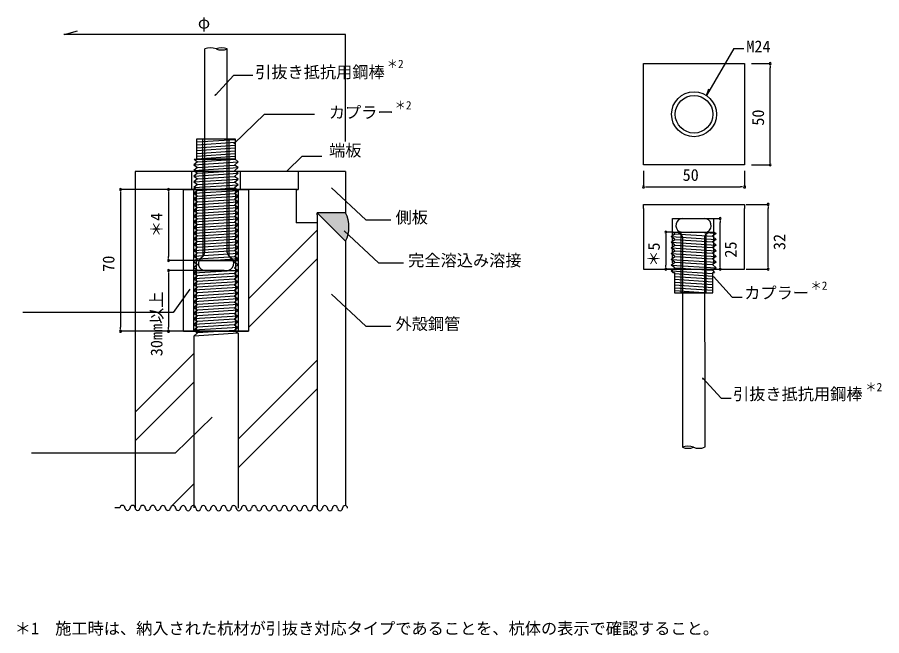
# Model space of a CAD drawing. Units: millimetres on the paper. Extents: x -201 to 201, y -142 to 138.
# Drawn here: x 19.7 to 126.4, y -56.7 to 19.7 of the extents above; entities that cross this region are included whole.
import ezdxf
from ezdxf.enums import TextEntityAlignment as Align

# ---------------------------------------------------------------- set-up
doc = ezdxf.new("R2010")
doc.units = ezdxf.units.MM
for name, color, linetype in [('0-0_A02', 4, 'Continuous'), ('0-1_C009', 4, 'Continuous'), ('0-2_C007', 4, 'Continuous'), ('0-3_A61', 4, 'Continuous'), ('0-6_C069', 7, 'Continuous'), ('0-9_C058', 4, 'Continuous'), ('0-B_A62', 4, 'Continuous'), ('0-C_C071', 4, 'Continuous'), ('0-D_C076', 4, 'Continuous'), ('0-E_一般', 7, 'Continuous'), ('0-F_C052', 7, 'Continuous'), ('1-0_23', 7, 'Continuous'), ('1-1_104', 7, 'Continuous'), ('1-2_1', 4, 'Continuous'), ('1-3_2', 7, 'Continuous'), ('1-4_40', 7, 'Continuous'), ('1-5_A81', 4, 'Continuous'), ('1-6_22', 4, 'Continuous')]:
    doc.layers.add(name, color=color, linetype=linetype)
doc.styles.add('ＭＳ ゴシック', font='')
doc.styles.get('ＭＳ ゴシック').set_extended_font_data('MS Gothic')

# ---------------------------------------------------------------- blocks, each defined once
blk = doc.blocks.new('__19')
at = {"layer": '0-B_A62', "color": 7}
blk.add_line((-0.5, 0), (-1, 0), dxfattribs=at)
for start, end in [(0, 180), (180, 0)]:
    blk.add_arc((0, 0), 0.25, start, end, dxfattribs=at)
blk = doc.blocks.new('p\uf8f30_22')
at = {"layer": '0-F_C052'}
blk.add_line((-747.095, 579.969), (-736.595, 579.969), dxfattribs=at)
for centre, start, end in [((-747.095, 583.469), 120, 270), ((-736.595, 583.469), 270, 60)]:
    blk.add_arc(centre, 3.5, start, end, dxfattribs=at)
blk = doc.blocks.new('p\uf8f30_21')
at = {"layer": '0-F_C052'}
for p, q in [((-747.345, 588.969), (-747.345, 689.477)), ((-736.345, 588.969), (-736.345, 689.477))]:
    blk.add_line(p, q, dxfattribs=at)
for centre, start, end in [((-744.595, 682.877), 67.38014, 112.61987), ((-739.095, 682.877), 67.38014, 112.61987), ((-739.095, 696.077), 247.38014, 292.61987)]:
    blk.add_arc(centre, 7.15, start, end, dxfattribs=at)
at = {"layer": '0-E_一般'}
blk.add_blockref('p\uf8f30_22', (0, 0), dxfattribs=at)
blk = doc.blocks.new('p\uf8f30')
at = {"layer": '0-F_C052'}
for centre, start, end in [((-751.283, 589.671), 307.55077, 349.88725), ((-732.407, 589.671), 190.11275, 232.44923)]:
    blk.add_arc(centre, 4, start, end, dxfattribs=at)
at = {"layer": '0-E_一般'}
blk.add_blockref('p\uf8f30_21', (0, 0), dxfattribs=at)
blk = doc.blocks.new('p\uf8f30_24')
at = {"layer": '1-0_23'}
for p, q in [((-752.845, 606.872), (-730.845, 608.272)), ((-752.845, 604.052), (-730.845, 605.452)), ((-752.845, 601.232), (-730.845, 602.632)), ((-752.845, 598.412), (-730.845, 599.812))]:
    blk.add_line(p, q, dxfattribs=at)
for points in [[(-752.845, 609.692), (-751.048, 608.306), (-752.845, 606.872), (-751.048, 605.506), (-752.845, 604.052)], [(-732.676, 603.876), (-730.845, 605.452), (-732.676, 606.676), (-730.845, 608.272), (-732.676, 609.476)], [(-752.845, 604.052), (-751.048, 602.666), (-752.845, 601.232), (-751.048, 599.866), (-752.845, 598.412)], [(-730.845, 599.812), (-732.676, 601.036), (-730.845, 602.632), (-732.676, 603.836)]]:
    blk.add_lwpolyline(points, dxfattribs=at)
at = {"layer": '1-1_104'}
for p, q in [((-751.048, 608.306), (-732.676, 609.476)), ((-751.048, 605.506), (-732.676, 606.676)), ((-751.048, 602.666), (-732.676, 603.836)), ((-751.048, 599.866), (-732.676, 601.036))]:
    blk.add_line(p, q, dxfattribs=at)
blk = doc.blocks.new('p\uf8f30_26')
at = {"layer": '1-0_23'}
for p, q in [((-752.845, 618.152), (-730.845, 619.552)), ((-752.845, 615.332), (-730.845, 616.732)), ((-752.845, 612.512), (-730.845, 613.912)), ((-752.845, 609.692), (-730.845, 611.092))]:
    blk.add_line(p, q, dxfattribs=at)
for points in [[(-752.845, 620.972), (-751.048, 619.586), (-752.845, 618.152), (-751.048, 616.786), (-752.845, 615.332)], [(-732.676, 615.156), (-730.845, 616.732), (-732.676, 617.956), (-730.845, 619.552), (-732.676, 620.756)], [(-752.845, 615.332), (-751.048, 613.946), (-752.845, 612.512), (-751.048, 611.146), (-752.845, 609.692)], [(-730.845, 611.092), (-732.676, 612.316), (-730.845, 613.912), (-732.676, 615.116)]]:
    blk.add_lwpolyline(points, dxfattribs=at)
at = {"layer": '1-1_104'}
for p, q in [((-751.048, 619.586), (-732.676, 620.756)), ((-751.048, 616.786), (-732.676, 617.956)), ((-751.048, 613.946), (-732.676, 615.116)), ((-751.048, 611.146), (-732.676, 612.316))]:
    blk.add_line(p, q, dxfattribs=at)
blk = doc.blocks.new('p\uf8f30_25')
at = {"layer": '0-E_一般'}
blk.add_line((-730.845, 611.092), (-732.676, 609.476), dxfattribs=at)
blk.add_blockref('p\uf8f30_26', (0, 0), dxfattribs=at)
blk = doc.blocks.new('p\uf8f30_28')
at = {"layer": '1-0_23'}
for p, q in [((-752.845, 629.432), (-730.845, 630.832)), ((-752.845, 626.612), (-730.845, 628.012)), ((-752.845, 623.792), (-730.845, 625.192)), ((-752.845, 620.972), (-730.845, 622.372))]:
    blk.add_line(p, q, dxfattribs=at)
for points in [[(-752.845, 632.252), (-751.048, 630.866), (-752.845, 629.432), (-751.048, 628.066), (-752.845, 626.612)], [(-732.676, 626.436), (-730.845, 628.012), (-732.676, 629.236), (-730.845, 630.832), (-732.676, 632.036)], [(-752.845, 626.612), (-751.048, 625.226), (-752.845, 623.792), (-751.048, 622.426), (-752.845, 620.972)], [(-730.845, 622.372), (-732.676, 623.596), (-730.845, 625.192), (-732.676, 626.396)]]:
    blk.add_lwpolyline(points, dxfattribs=at)
at = {"layer": '1-1_104'}
for p, q in [((-751.048, 630.866), (-732.676, 632.036)), ((-751.048, 628.066), (-732.676, 629.236)), ((-751.048, 625.226), (-732.676, 626.396)), ((-751.048, 622.426), (-732.676, 623.596))]:
    blk.add_line(p, q, dxfattribs=at)
blk = doc.blocks.new('p\uf8f30_27')
at = {"layer": '0-E_一般'}
blk.add_line((-730.845, 622.372), (-732.676, 620.756), dxfattribs=at)
blk.add_blockref('p\uf8f30_28', (0, 0), dxfattribs=at)
blk = doc.blocks.new('p\uf8f30_23')
at = {"layer": '0-E_一般'}
for p, q in [((-748.345, 634.952), (-748.345, 644.952)), ((-735.345, 634.952), (-735.345, 644.952)), ((-752.687, 634.952), (-732.345, 634.952)), ((-748.345, 634.952), (-748.345, 586.952)), ((-735.345, 586.952), (-735.345, 634.952)), ((-730.845, 596.992), (-732.676, 595.436)), ((-748.345, 586.952), (-750.345, 584.952)), ((-735.345, 586.952), (-733.345, 584.952))]:
    blk.add_line(p, q, dxfattribs=at)
blk.add_lwpolyline([(-751.345, 644.952), (-732.345, 644.952), (-732.345, 634.952), (-751.345, 634.952)], close=True, dxfattribs=at)
for points in [[(-748.345, 586.952), (-750.345, 584.952), (-752.845, 584.952)], [(-735.345, 586.952), (-733.345, 584.952), (-730.845, 584.952)]]:
    blk.add_lwpolyline(points, dxfattribs=at)
at = {"layer": '1-0_23'}
for p, q in [((-752.845, 595.592), (-751.048, 594.266)), ((-752.845, 592.772), (-730.845, 594.172)), ((-730.845, 594.172), (-732.676, 595.436)), ((-752.845, 589.952), (-730.845, 591.352)), ((-752.845, 587.132), (-730.845, 588.532)), ((-751.048, 585.826), (-752.086, 584.952)), ((-743.088, 584.952), (-730.845, 585.712)), ((-752.086, 584.952), (-731.751, 584.952))]:
    blk.add_line(p, q, dxfattribs=at)
for points in [[(-752.687, 634.952), (-751.048, 633.706), (-752.845, 632.252), (-730.845, 633.652)], [(-732.676, 632.036), (-730.845, 633.652), (-732.345, 634.952)], [(-752.845, 598.412), (-751.048, 597.066), (-752.845, 595.592), (-730.845, 596.992)], [(-730.845, 596.992), (-732.676, 598.236), (-730.845, 599.812)], [(-751.048, 594.266), (-752.845, 592.772), (-751.048, 591.466), (-752.845, 589.952), (-751.048, 588.646), (-752.845, 587.132), (-751.048, 585.826)], [(-732.676, 586.996), (-730.845, 588.532), (-732.676, 589.816), (-730.845, 591.352), (-732.676, 592.636), (-730.845, 594.172)], [(-731.751, 584.952), (-730.845, 585.712), (-732.676, 586.996)]]:
    blk.add_lwpolyline(points, dxfattribs=at)
at = {"layer": '1-1_104'}
for p, q in [((-751.345, 643.488), (-732.345, 644.697)), ((-751.345, 642.148), (-732.345, 643.357)), ((-751.345, 640.648), (-732.345, 641.857)), ((-751.345, 639.328), (-732.345, 640.537)), ((-751.345, 637.848), (-732.345, 639.057)), ((-751.345, 636.528), (-732.345, 637.737)), ((-751.345, 635.188), (-732.345, 636.397)), ((-751.048, 633.706), (-732.345, 634.952)), ((-751.048, 597.066), (-732.676, 598.236)), ((-751.048, 594.266), (-732.676, 595.436)), ((-751.048, 591.466), (-732.676, 592.636)), ((-751.048, 588.646), (-732.676, 589.816)), ((-751.048, 585.826), (-732.676, 586.996))]:
    blk.add_line(p, q, dxfattribs=at)
at = {"layer": '1-2_1', "color": 7}
for p, q in [((-747.883, 584.952), (-749.598, 584.952)), ((-735.807, 584.952), (-734.092, 584.952))]:
    blk.add_line(p, q, dxfattribs=at)
at = {"layer": '1-3_2'}
blk.add_line((-746.132, 584.952), (-743.088, 584.952), dxfattribs=at)
at = {"layer": '1-4_40'}
blk.add_line((-735.807, 584.952), (-747.883, 584.952), dxfattribs=at)
at = {"layer": '0-E_一般'}
for name in ['p\uf8f30_27', 'p\uf8f30_25', 'p\uf8f30_24']:
    blk.add_blockref(name, (0, 0), dxfattribs=at)
blk = doc.blocks.new('p\uf8f30_30')
at = {"layer": '0-E_一般'}
blk.add_line((-752.845, 579.969), (-730.845, 579.969), dxfattribs=at)
for points in [[(-752.845, 579.969), (-730.845, 579.969), (-730.845, 549.969), (-752.845, 549.969)], [(-751.465, 579.969), (-732.225, 579.969), (-732.225, 549.969), (-751.465, 549.969)]]:
    blk.add_lwpolyline(points, close=True, dxfattribs=at)
blk = doc.blocks.new('p\uf8f30_29')
at = {"layer": '0-E_一般'}
blk.add_blockref('p\uf8f30_30', (0, 0), dxfattribs=at)

msp = doc.modelspace()

# ---------------------------------------------------------------- linework, layer by layer
at = {"layer": '0-0_A02'}
for p, q in [((41.233, -1.598), (41.233, 0.652)), ((47.233, -1.598), (47.233, 0.652)), ((54.358, 0.652), (54.358, -1.598)), ((60.233, 0.652), (60.233, -4.473)), ((54.108, -1.598), (54.108, -5.723)), ((54.233, -1.598), (54.358, -1.598)), ((60.233, -4.473), (56.733, -4.473)), ((56.733, -4.723), (56.733, -4.473)), ((60.233, -4.473), (56.733, -4.473)), ((56.733, -4.723), (56.733, -4.473)), ((56.733, -5.723), (54.108, -5.723)), ((46.983, -10.162), (44.233, -10.337)), ((46.983, -10.162), (46.526, -10.546)), ((41.933, -11.543), (41.483, -11.922)), ((46.983, -11.572), (41.483, -11.922)), ((41.483, -11.922), (41.933, -12.248)), ((46.983, -12.277), (41.483, -12.627)), ((46.526, -11.956), (41.933, -12.248)), ((46.526, -12.661), (41.933, -12.953)), ((41.933, -12.953), (41.483, -13.332)), ((41.483, -13.332), (41.933, -13.658)), ((46.983, -13.687), (41.483, -14.037)), ((46.526, -13.366), (41.933, -13.658)), ((46.983, -12.982), (46.526, -13.366)), ((41.933, -14.363), (41.483, -14.742)), ((46.983, -14.392), (41.483, -14.742)), ((41.483, -14.742), (41.933, -15.068)), ((46.526, -14.071), (41.933, -14.363)), ((46.526, -14.776), (41.933, -15.068)), ((46.983, -15.097), (41.483, -15.447)), ((41.933, -15.773), (41.483, -16.152)), ((46.526, -15.481), (41.933, -15.773)), ((46.983, -15.802), (46.526, -16.186)), ((41.483, -16.152), (41.933, -16.478)), ((46.983, -16.507), (41.483, -16.857)), ((46.526, -16.186), (41.933, -16.478)), ((46.526, -16.891), (41.933, -17.183)), ((41.933, -17.183), (41.483, -17.562)), ((46.983, -17.212), (41.483, -17.562)), ((41.483, -17.562), (41.933, -17.888)), ((41.483, -17.562), (41.933, -17.888)), ((41.933, -17.888), (41.483, -18.267)), ((46.526, -17.596), (41.933, -17.888)), ((46.526, -17.596), (41.933, -17.888)), ((46.983, -17.917), (46.526, -18.301)), ((40.233, -19.098), (48.233, -19.098)), ((41.483, -18.267), (41.933, -18.593)), ((46.983, -18.622), (41.483, -18.972)), ((46.526, -18.301), (41.933, -18.593)), ((46.526, -19.006), (41.933, -19.298)), ((46.526, -18.301), (46.983, -18.622)), ((46.983, -18.622), (46.526, -19.006)), ((41.933, -19.298), (41.483, -19.677))]:
    msp.add_line(p, q, dxfattribs=at)
for points in [[(41.933, -10.133), (41.483, -10.512), (41.933, -10.838)], [(46.526, -10.546), (46.983, -10.867), (46.526, -11.251)], [(41.933, -10.838), (41.483, -11.217), (41.933, -11.543)], [(46.526, -11.251), (46.983, -11.572), (46.526, -11.956)], [(41.933, -12.248), (41.483, -12.627), (41.933, -12.953)], [(46.526, -12.661), (46.983, -12.982), (41.483, -13.332)], [(46.526, -11.956), (46.983, -12.277), (46.526, -12.661)], [(41.933, -13.658), (41.483, -14.037), (41.933, -14.363)], [(46.526, -13.366), (46.983, -13.687), (46.526, -14.071)], [(46.526, -14.071), (46.983, -14.392), (46.526, -14.776)], [(46.526, -14.776), (46.983, -15.097), (46.526, -15.481)], [(41.933, -15.068), (41.483, -15.447), (41.933, -15.773)], [(46.526, -15.481), (46.983, -15.802), (41.483, -16.152)], [(41.933, -16.478), (41.483, -16.857), (41.933, -17.183)], [(46.526, -16.186), (46.983, -16.507), (46.526, -16.891)], [(46.526, -16.891), (46.983, -17.212), (46.526, -17.596)], [(46.526, -17.596), (46.983, -17.917), (41.483, -18.267)], [(41.933, -18.593), (41.483, -18.972), (41.933, -19.298)], [(46.526, -19.006), (46.983, -19.327), (41.483, -19.677)]]:
    msp.add_lwpolyline(points, dxfattribs=at)
at = {"layer": '0-0_A02', "color": 7}
for points in [[(60.233, -7.973), (56.733, -4.473), (60.233, -4.473)], [(60.233, -7.973), (60.233, -4.473), (60.49, -7.296)], [(60.49, -7.296), (60.233, -4.473), (60.49, -5.149)], [(60.49, -7.296), (60.49, -5.149), (60.621, -6.584)], [(60.621, -6.584), (60.49, -5.149), (60.621, -5.861)]]:
    msp.add_solid(points, dxfattribs=at)
at = {"layer": '0-1_C009', "color": 7}
for p, q in [((97.008, 13.95), (109.508, 13.95)), ((97.008, 1.45), (97.008, 13.95)), ((109.508, 13.95), (109.508, 1.45)), ((109.508, 1.45), (97.008, 1.45))]:
    msp.add_line(p, q, dxfattribs=at)
at = {"layer": '0-1_C009'}
for p, q in [((97.008, -3.922), (97.008, -3.422)), ((97.008, -3.422), (109.508, -3.422)), ((97.008, -3.922), (97.008, -11.422)), ((109.508, -3.422), (109.508, -3.922)), ((109.508, -11.422), (109.508, -3.922)), ((100.62, -10.672), (100.62, -5.172)), ((100.62, -5.172), (105.711, -5.172)), ((105.711, -10.672), (105.711, -5.172)), ((97.008, -11.422), (109.508, -11.422))]:
    msp.add_line(p, q, dxfattribs=at)
at = {"layer": '0-1_C009', "color": 7}
for radius in [2.775, 2.321]:
    msp.add_circle((103.258, 7.7), radius, dxfattribs=at)
at = {"layer": '0-2_C007', "color": 7}
for q in [(104.805, 10.004), (109.419, 15.822)]:
    msp.add_line((108.169, 15.822), q, dxfattribs=at)
at = {"layer": '0-2_C007'}
for p, q in [((107.974, -14.869), (105.651, -12.347)), ((107.974, -14.869), (109.224, -14.869)), ((106.609, -27.349), (107.859, -27.349))]:
    msp.add_line(p, q, dxfattribs=at)
msp.add_lwpolyline([(106.609, -27.349), (104.286, -24.827), (104.391, -25.063)], dxfattribs=at)
at = {"layer": '0-3_A61', "color": 7}
msp.add_line((104.805, 10.004), (105.075, 10.853), dxfattribs=at)
at = {"layer": '0-6_C069', "color": 4}
msp.add_line((32.361, -40.898), (31.736, -40.898), dxfattribs=at)
for centre, start, end in [((32.674, -40.898), 0, 180), ((33.299, -40.898), 180, 0), ((33.924, -40.898), 0, 180), ((34.549, -40.898), 180, 0), ((35.174, -40.898), 0, 180), ((35.799, -40.898), 180, 0), ((36.424, -40.898), 0, 180), ((37.049, -40.898), 180, 0), ((37.671, -40.936), 0, 180), ((38.299, -40.898), 180, 0), ((38.921, -40.936), 0, 180), ((39.549, -40.898), 180, 0), ((40.171, -40.936), 0, 180), ((40.796, -40.936), 180, 0), ((41.421, -40.936), 0, 180), ((42.046, -40.936), 180, 0), ((42.671, -40.936), 0, 180), ((43.296, -40.936), 180, 0), ((43.921, -40.936), 0, 180), ((44.546, -40.936), 180, 0), ((45.171, -40.936), 0, 180), ((45.796, -40.936), 180, 0), ((46.421, -40.936), 0, 180), ((47.046, -40.936), 180, 0), ((47.671, -40.936), 0, 180), ((48.296, -40.936), 180, 0), ((48.921, -40.936), 0, 180), ((49.546, -40.936), 180, 0), ((50.171, -40.936), 0, 180), ((50.796, -40.936), 180, 0), ((51.421, -40.936), 0, 180), ((52.046, -40.936), 180, 0), ((52.671, -40.936), 0, 180), ((53.296, -40.936), 180, 0), ((53.921, -40.936), 0, 180), ((54.546, -40.936), 180, 0), ((55.171, -40.936), 0, 180), ((55.796, -40.936), 180, 0), ((56.421, -40.936), 0, 180), ((57.046, -40.936), 180, 0), ((57.671, -40.936), 0, 180), ((58.296, -40.936), 180, 0), ((58.921, -40.936), 0, 180), ((59.546, -40.936), 180, 0), ((60.171, -40.936), 0, 180)]:
    msp.add_arc(centre, 0.312, start, end, dxfattribs=at)
at = {"layer": '0-9_C058'}
msp.add_line((104.57, -7.422), (104.605, -33.409), dxfattribs=at)
for centre, radius, start, end in [((101.883, -6.047), 0.875, 90, 240), ((104.508, -6.047), 0.875, 300, 90), ((100.836, -7.598), 1, 10.11276, 52.44924), ((105.555, -7.598), 1, 127.55076, 169.88724)]:
    msp.add_arc(centre, radius, start, end, dxfattribs=at)
at = {"layer": '0-B_A62'}
for p, q in [((25.531, 17.534), (27.11, 18.008)), ((110.359, 13.95), (112.656, 13.95)), ((112.656, 1.95), (112.656, 13.45)), ((110.359, 1.45), (112.656, 1.45)), ((34.233, 0.652), (34.236, -40.898)), ((97.008, 0.718), (97.008, -1.278)), ((109.508, 0.718), (109.508, -1.278)), ((43.983, -1.598), (32.441, -1.598)), ((32.441, -2.098), (32.441, -18.598)), ((41.233, -1.598), (38.37, -1.598)), ((38.37, -2.098), (38.37, -9.852)), ((54.233, -1.598), (40.233, -1.598)), ((97.508, -1.278), (109.008, -1.278)), ((109.706, -3.422), (112.409, -3.422)), ((112.409, -10.922), (112.409, -3.922)), ((56.733, -4.473), (60.233, -7.973)), ((56.733, -4.723), (56.734, -40.936)), ((105.711, -5.172), (106.479, -5.172)), ((106.479, -10.922), (106.479, -5.672)), ((100.628, -6.847), (99.781, -6.847)), ((99.781, -7.347), (99.781, -10.922)), ((60.233, -7.973), (60.233, -40.63)), ((41.483, -10.352), (38.37, -10.352)), ((45.233, -11.598), (38.37, -11.598)), ((100.628, -11.422), (99.781, -11.422)), ((106.229, -11.422), (106.479, -11.422)), ((109.706, -11.422), (112.409, -11.422)), ((38.37, -12.098), (38.37, -18.598)), ((43.983, -19.098), (32.441, -19.098)), ((45.233, -19.098), (38.37, -19.098)), ((41.483, -19.677), (41.483, -40.912)), ((46.983, -19.327), (46.983, -40.936))]:
    msp.add_line(p, q, dxfattribs=at)
for points in [[(60.233, 4.336), (60.233, 17.534), (25.447, 17.534)], [(46.418, 4.037), (50.217, 7.72), (56.373, 7.72)], [(52.981, 0.686), (54.88, 2.528), (57.286, 2.528)], [(60.233, 0.652), (54.358, 0.652), (34.233, 0.652)], [(58.491, -1.365), (62.741, -5.323), (65.826, -5.323)], [(60.05, -6.676), (64.3, -10.634), (67.385, -10.634)], [(40.988, -13.911), (38.95, -16.763), (20.372, -16.763)], [(58.491, -14.519), (62.741, -18.477), (65.826, -18.477)], [(43.766, -29.682), (39.184, -34.16), (21.428, -34.16)]]:
    msp.add_lwpolyline(points, dxfattribs=at)
for centre, radius, start, end in [((56.646, -6.223), 3.992, 333.99711, 26.00289), ((102.508, -35.055), 1.788, 67.38014, 112.61987), ((102.508, -31.755), 1.788, 247.38013, 292.61988), ((103.883, -31.755), 1.788, 247.38014, 292.61986)]:
    msp.add_arc(centre, radius, start, end, dxfattribs=at)
at = {"layer": '0-C_C071'}
for p, q in [((100.436, -7.392), (105.992, -7.742)), ((100.628, -6.847), (105.763, -6.847)), ((100.89, -7.066), (105.53, -7.358)), ((101.689, -6.847), (101.256, -6.847)), ((101.689, -7.097), (101.689, -6.847)), ((101.689, -6.847), (104.739, -6.847)), ((101.82, -7.422), (101.82, -33.405)), ((105.992, -7.037), (102.976, -6.847)), ((105.763, -6.847), (105.992, -7.037)), ((100.436, -8.097), (105.992, -8.447)), ((100.89, -7.771), (105.53, -8.063)), ((100.89, -8.476), (105.53, -8.768)), ((100.436, -8.802), (105.992, -9.152)), ((100.89, -9.876), (100.436, -9.507)), ((100.436, -9.507), (105.992, -9.857)), ((100.89, -9.176), (105.53, -9.468)), ((105.53, -9.468), (105.992, -9.857)), ((100.436, -10.212), (105.992, -10.562)), ((100.89, -9.876), (105.53, -10.168)), ((100.89, -10.576), (105.53, -10.868)), ((100.436, -10.917), (105.992, -11.267)), ((100.436, -11.622), (105.589, -11.947)), ((100.89, -11.276), (105.53, -11.568)), ((100.661, -11.847), (100.839, -11.847)), ((100.839, -11.847), (100.839, -14.347)), ((100.839, -11.973), (105.589, -12.272)), ((100.839, -12.323), (105.589, -12.622)), ((100.839, -12.673), (105.589, -12.972)), ((105.589, -11.847), (105.785, -11.847)), ((105.589, -14.347), (105.589, -11.847)), ((100.839, -13.023), (105.589, -13.322)), ((100.839, -13.373), (105.589, -13.672)), ((100.839, -13.723), (105.589, -14.022)), ((100.839, -14.073), (105.035, -14.337)), ((100.839, -14.347), (105.589, -14.347)), ((104.739, -14.347), (101.689, -14.347))]:
    msp.add_line(p, q, dxfattribs=at)
for points in [[(100.436, -9.507), (100.89, -9.176), (100.436, -8.802), (100.89, -8.476), (100.436, -8.097), (100.89, -7.771), (100.436, -7.392), (100.89, -7.066), (100.628, -6.847)], [(104.739, -7.097), (104.739, -6.847), (105.172, -6.847)], [(105.992, -7.037), (105.53, -7.358), (105.992, -7.742), (105.53, -8.063), (105.992, -8.447), (105.53, -8.768), (105.992, -9.152), (105.53, -9.468)], [(100.661, -11.847), (100.436, -11.622), (100.89, -11.276), (100.436, -10.917), (100.89, -10.576), (100.436, -10.212), (100.89, -9.876)], [(105.992, -9.857), (105.53, -10.168), (105.992, -10.562), (105.53, -10.868), (105.992, -11.267), (105.53, -11.568), (105.785, -11.847)]]:
    msp.add_lwpolyline(points, dxfattribs=at)
at = {"layer": '0-D_C076'}
for p, q in [((101.256, -6.847), (101.689, -7.097)), ((101.689, -14.347), (101.689, -7.097)), ((105.172, -6.847), (104.739, -7.097)), ((104.739, -14.347), (104.739, -7.097))]:
    msp.add_line(p, q, dxfattribs=at)
at = {"layer": '0-E_一般', "color": 4}
for points in [[(40.233, -1.598), (48.233, -1.598), (48.233, -19.098), (40.233, -19.098)], [(41.483, -1.598), (46.983, -1.598), (46.983, -19.098), (41.483, -19.098)], [(41.828, -1.598), (46.638, -1.598), (46.638, -19.098), (41.828, -19.098)]]:
    msp.add_lwpolyline(points, close=True, dxfattribs=at)
at = {"layer": '1-5_A81'}
for p, q in [((48.233, -15.097), (56.733, -6.597)), ((48.233, -18.633), (56.733, -10.133)), ((34.233, -29.097), (41.483, -21.847)), ((46.983, -32.426), (56.733, -22.676)), ((34.233, -32.633), (41.483, -25.383)), ((46.983, -35.962), (56.733, -26.212)), ((38.7, -40.715), (41.483, -37.93))]:
    msp.add_line(p, q, dxfattribs=at)
at = {"layer": '1-6_22'}
for p, q in [((46.43, 12.524), (44.107, 10.002)), ((46.43, 12.524), (48.786, 12.524)), ((44.107, 10.002), (44.211, 10.238))]:
    msp.add_line(p, q, dxfattribs=at)

# ---------------------------------------------------------------- block references
at = {"layer": '0-B_A62', "xscale": 0.5, "yscale": 0.5}
for p, rotation in [((112.656, 13.95), 90), ((112.656, 1.45), 270), ((32.441, -1.598), 90), ((38.37, -1.598), 90), ((97.008, -1.278), 180), ((112.409, -3.422), 90), ((106.479, -5.172), 90), ((99.781, -6.847), 90), ((38.37, -10.352), 270), ((38.37, -11.598), 90), ((99.781, -11.422), 270), ((106.479, -11.422), 270), ((112.409, -11.422), 270), ((32.441, -19.098), 270), ((38.37, -19.098), 270)]:
    msp.add_blockref('__19', p, dxfattribs=dict(at, rotation=rotation))
msp.add_blockref('__19', (109.508, -1.278), dxfattribs=at)
at = {"layer": '0-E_一般', "xscale": 0.25, "yscale": 0.25}
for name in ['p\uf8f30', 'p\uf8f30_23', 'p\uf8f30_29']:
    msp.add_blockref(name, (229.695, -156.59), dxfattribs=at)

# ---------------------------------------------------------------- texts
at = {"layer": '0-0_A02', "color": 7, "style": 'ＭＳ ゴシック'}
msp.add_text('M24', height=1.466, dxfattribs=at).set_placement((109.718, 14.901), align=Align.BOTTOM_LEFT)
at = {"layer": '0-0_A02', "style": 'ＭＳ ゴシック'}
for s, p in [('端板', (58.187, 2.07)), ('側板', (66.404, -6.196)), ('完全溶込み溶接', (67.963, -11.507)), ('外殻鋼管', (66.404, -19.35)), ('＊1  施工時は、納入された杭材が引抜き対応タイプであることを、杭体の表示で確認すること。', (19.377, -56.955))]:
    msp.add_text(s, height=1.466, dxfattribs=at).set_placement(p, align=Align.BOTTOM_LEFT)
at = {"layer": '0-B_A62', "style": 'ＭＳ ゴシック'}
for s, height, p in [('φ', 1.466, (41.99, 17.846)), ('＊2', 1.026, (65.304, 13.099)), ('引抜き抵抗用鋼棒', 1.466, (49.064, 11.736)), ('カプラー', 1.466, (58.159, 6.763)), ('＊2', 1.026, (66.281, 7.991)), ('50', 1.466, (101.85, -0.965)), ('カプラー', 1.466, (109.455, -15.526)), ('＊2', 1.026, (117.63, -14.28)), ('＊2', 1.026, (124.406, -26.801)), ('引抜き抵抗用鋼棒', 1.466, (108.07, -28.011))]:
    msp.add_text(s, height=height, dxfattribs=at).set_placement(p, align=Align.BOTTOM_LEFT)
for s, p in [('50', (112.343, 6.292)), ('＊4', (38.058, -7.467)), ('32', (114.978, -9.07)), ('＊5', (99.468, -11.126)), ('25', (108.954, -9.997)), ('70', (32.128, -11.745)), ('30mm以上', (38.058, -22.176))]:
    msp.add_text(s, height=1.466, rotation=90, dxfattribs=at).set_placement(p, align=Align.BOTTOM_LEFT)

doc.saveas('drawing.dxf')
